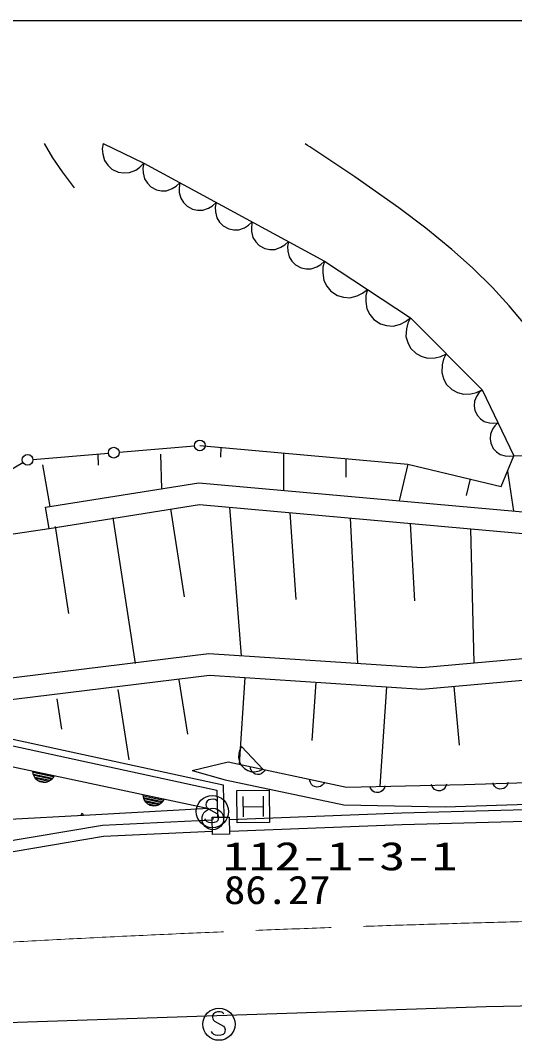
# Model space of a CAD drawing. Units: millimetres, scale not verified. Extents: x 40000 to 680000, y 20000 to 380000.
# Drawn here: x 281842 to 304765, y 291456 to 338819 of the extents above; entities that cross this region are included whole.
import ezdxf
from ezdxf.enums import TextEntityAlignment as Align

# ---------------------------------------------------------------- set-up
doc = ezdxf.new("R2010")
doc.units = ezdxf.units.MM
doc.header["$LTSCALE"] = 1000
doc.linetypes.add('CHAIN', pattern=[18.5, 12, -1.5, 3.5, -1.5])
doc.layers.add('M-BGD', color=7, linetype='Continuous', lineweight=25)
doc.layers.add('M-BMK', color=2, linetype='CHAIN', lineweight=13)
doc.layers.add('M-BMK-SRVR', color=3, linetype='Continuous')
doc.styles.add('ＭＳ ゴシック', font='')
doc.styles.get('ＭＳ ゴシック').set_extended_font_data('MS Gothic')

# ---------------------------------------------------------------- blocks, each defined once
blk = doc.blocks.new('BUHIN3')
at = {"color": 7, "linetype": 'Continuous', "lineweight": 25}
blk.add_lwpolyline([(217, 491), (175, 534), (118, 559), (39, 571), (-78, 568), (-174, 539), (-255, 480), (-301, 396), (-302, 310), (-297, 253), (-264, 179), (-211, 140), (205, -84), (252, -150), (285, -243), (280, -333), (256, -405), (206, -474), (91, -511), (-82, -517), (-157, -508), (-229, -476), (-291, -422), (-346, -337)], dxfattribs=at)
blk.add_circle((0, 0), 746, dxfattribs=at)
blk = doc.blocks.new('BUHIN38')
at = {"color": 7, "linetype": 'Continuous', "lineweight": 25}
for p, q in [((454, -153), (-478, 30)), ((-466, -36), (418, -209)), ((369, -263), (-438, -105)), ((-406, -175), (308, -315)), ((237, -365), (-357, -249)), ((-254, -332), (112, -404))]:
    blk.add_line(p, q, dxfattribs=at)
blk.add_lwpolyline([(491, -96), (429, -201), (354, -286), (237, -375), (118, -413), (-5, -427), (-157, -397), (-265, -338), (-361, -258), (-436, -131), (-476, -24), (-491, 96)], close=True, dxfattribs=at)
blk = doc.blocks.new('BUHIN40')
at = {"color": 7, "linetype": 'Continuous', "lineweight": 25}
blk.add_lwpolyline([(343, -67), (301, -141), (246, -200), (166, -263), (83, -289), (-3, -297), (-109, -276), (-185, -237), (-253, -181), (-305, -92), (-333, -17), (-343, 67)], dxfattribs=at)
blk = doc.blocks.new('BUHIN41')
at = {"color": 7, "linetype": 'Continuous', "lineweight": 25}
blk.add_lwpolyline([(350, 16), (325, -66), (286, -136), (223, -216), (148, -261), (67, -290), (-41, -294), (-124, -274), (-203, -235), (-275, -161), (-320, -95), (-350, -16)], dxfattribs=at)
blk = doc.blocks.new('BUHIN77')
at = {"color": 7, "linetype": 'Continuous', "lineweight": 25}
blk.add_lwpolyline([(-846, 440), (-883, 213), (-868, -5), (-800, -277), (-666, -475), (-501, -642), (-239, -778), (-7, -818), (232, -814), (494, -714), (677, -599), (846, -440)], dxfattribs=at)
blk = doc.blocks.new('BUHIN78')
at = {"color": 7, "linetype": 'Continuous', "lineweight": 25}
blk.add_lwpolyline([(-1009, 642), (-1081, 362), (-1085, 88), (-1030, -259), (-885, -521), (-696, -748), (-383, -947), (-98, -1023), (201, -1043), (539, -946), (781, -823), (1009, -642)], dxfattribs=at)
blk = doc.blocks.new('BUHIN79')
at = {"color": 7, "linetype": 'Continuous', "lineweight": 25}
blk.add_lwpolyline([(-843, 821), (-968, 565), (-1027, 303), (-1043, -43), (-957, -325), (-820, -581), (-559, -835), (-299, -965), (-15, -1044), (330, -1019), (586, -949), (843, -821)], dxfattribs=at)
blk = doc.blocks.new('BUHIN192')
at = {"color": 7, "linetype": 'Continuous', "lineweight": 25}
blk.add_lwpolyline([(-381, 759), (-527, 614), (-629, 449), (-722, 217), (-729, 5), (-697, -202), (-578, -437), (-432, -587), (-257, -709), (-16, -773), (176, -786), (381, -759)], dxfattribs=at)
blk = doc.blocks.new('BUHIN233')
at = {"color": 3, "linetype": 'Continuous', "lineweight": 25}
for radius in [498, 15]:
    blk.add_circle((0, 0), radius, dxfattribs=at)
blk = doc.blocks.new('BUHIN261')
at = {"color": 7, "linetype": 'Continuous', "lineweight": 25}
blk.add_circle((0, 0), 249, dxfattribs=at)

msp = doc.modelspace()

# ---------------------------------------------------------------- linework, layer by layer
at = {"layer": 'M-BGD'}
for p, q in [((276520, 338819), (403354, 338819)), ((285674, 333103), (287567, 332186)), ((287567, 332186), (295948, 327646)), ((295948, 327646), (299942, 325010)), ((299942, 325010), (303257, 321672)), ((303257, 321672), (304730, 318611)), ((286420, 318773), (289917, 319066)), ((290166, 319086), (299819, 318218)), ((291132, 319000), (291119, 318546)), ((278288, 316134), (281959, 318290)), ((282424, 318438), (285921, 318731)), ((285430, 318684), (285446, 318168)), ((288336, 318675), (288384, 317079)), ((294052, 318737), (294049, 316999)), ((296934, 318477), (296930, 317610)), ((304143, 317186), (304730, 318611)), ((304730, 318611), (310002, 318624)), ((282869, 318182), (283213, 316255)), ((299819, 318218), (299413, 316515)), ((299819, 318218), (304143, 317186)), ((304437, 317899), (304711, 316037)), ((283011, 316223), (290111, 317354)), ((290111, 317354), (309755, 315582)), ((302702, 317530), (302518, 316760)), ((283169, 315236), (283011, 316223)), ((283169, 315236), (290146, 316347)), ((288807, 316141), (289436, 312051)), ((290146, 316347), (309704, 314583)), ((291543, 316221), (292081, 309325)), ((294337, 315969), (294616, 311940)), ((286130, 315729), (287172, 308959)), ((297131, 315717), (297476, 308967)), ((299925, 315465), (300124, 311877)), ((276759, 314287), (283169, 315236)), ((283452, 315317), (284073, 311283)), ((302719, 315213), (302881, 308991)), ((300456, 308770), (312233, 309845)), ((275222, 307544), (290586, 309424)), ((290586, 309424), (300456, 308770)), ((300469, 307767), (312270, 308844)), ((275343, 306552), (290614, 308420)), ((290614, 308420), (300469, 307767)), ((289197, 308201), (289587, 305685)), ((292256, 308311), (291990, 304288)), ((295541, 308094), (295362, 305395)), ((298826, 307876), (298520, 303263)), ((301944, 307902), (302193, 305171)), ((286363, 307762), (286870, 304487)), ((283529, 307324), (283747, 305920)), ((276574, 306506), (291253, 303330)), ((276445, 306227), (290958, 303087)), ((275248, 305492), (290576, 302225)), ((292103, 305103), (293093, 304053)), ((289805, 303998), (291478, 304397)), ((291478, 304397), (296974, 303228)), ((289805, 303998), (291342, 303563)), ((302445, 303352), (312502, 303669)), ((291253, 303330), (291279, 301837)), ((291342, 303563), (296837, 302394)), ((296974, 303228), (302445, 303352)), ((290958, 303087), (290979, 301832)), ((292159, 302783), (292173, 301846)), ((293097, 302797), (293110, 301859)), ((290576, 302225), (285335, 301943)), ((292166, 302314), (293103, 302328)), ((296837, 302394), (301552, 302315)), ((299532, 302022), (309541, 302305)), ((301552, 302315), (311610, 302631)), ((285335, 301943), (275634, 301396)), ((290734, 301822), (291527, 301833)), ((290746, 301024), (290734, 301822)), ((291527, 301833), (291539, 301036)), ((291551, 301724), (299532, 302022)), ((299547, 301482), (309557, 301766)), ((276520, 299904), (285644, 301464)), ((285644, 301464), (290718, 301701)), ((291571, 301184), (299552, 301482)), ((276607, 299392), (285701, 300946)), ((285701, 300946), (290742, 301182)), ((291539, 301036), (290746, 301024)), ((314974, 293269), (303445, 293023)), ((303445, 293023), (276158, 292102))]:
    msp.add_line(p, q, dxfattribs=at)
for points in [[(282950, 333108), (283336, 332436), (283780, 331784), (284057, 331416), (284340, 331053)], [(285674, 333103), (285639, 332851), (285663, 332611), (285747, 332313), (285901, 332099), (286089, 331920), (286382, 331778), (286639, 331742), (286902, 331754), (287188, 331873), (287386, 332005), (287567, 332186)], [(309132, 318643), (308003, 320579), (306828, 322473), (306066, 323595), (305254, 324684), (304516, 325574), (303734, 326424), (302817, 327325), (301856, 328185), (300652, 329171), (299402, 330115), (297358, 331550), (295268, 332943), (295166, 333011), (295055, 333084)], [(292103, 305103), (292020, 304949), (291977, 304790), (291958, 304579), (292004, 304404), (292081, 304244), (292234, 304081), (292390, 303995), (292562, 303939), (292774, 303945), (292933, 303982), (293093, 304053)]]:
    msp.add_lwpolyline(points, dxfattribs=at)
msp.add_lwpolyline([(291895, 301561), (291874, 303060), (293374, 303082), (293395, 301582)], close=True, dxfattribs=at)
msp.add_circle((282175, 318417), 249, dxfattribs=at)
msp.add_arc((284701, 301944), 49.8, 315.7792, 230.6692, dxfattribs=at)
at = {"layer": 'M-BMK'}
msp.add_arc((325192, -502665), 799894, 87.13043, 94.15176, dxfattribs=at)

# ---------------------------------------------------------------- block references
at = {"layer": 'M-BGD', "rotation": 359.0502}
for name, p in [('BUHIN77', (288405, 331732)), ('BUHIN77', (290081, 330824)), ('BUHIN77', (291758, 329916)), ('BUHIN77', (293434, 329008)), ('BUHIN77', (295110, 328100)), ('BUHIN78', (296946, 326987)), ('BUHIN78', (298943, 325669)), ('BUHIN79', (300771, 324175)), ('BUHIN79', (302428, 322506)), ('BUHIN192', (303626, 320906)), ('BUHIN192', (304362, 319376)), ('BUHIN261', (290166, 319086)), ('BUHIN261', (286171, 318752)), ('BUHIN40', (292852, 304105)), ('BUHIN38', (282912, 303859)), ('BUHIN40', (295600, 303520)), ('BUHIN41', (298402, 303268)), ('BUHIN41', (301259, 303348)), ('BUHIN41', (304116, 303429)), ('BUHIN38', (288021, 302770)), ('BUHIN3', (290745, 302087)), ('BUHIN3', (291053, 292214))]:
    msp.add_blockref(name, p, dxfattribs=at)
at = {"layer": 'M-BMK-SRVR', "rotation": 359.0502}
msp.add_blockref('BUHIN233', (290768, 301746), dxfattribs=at)

# ---------------------------------------------------------------- texts
at = {"layer": 'M-BMK-SRVR', "style": 'ＭＳ ゴシック'}
for s, width, p in [('112-1-3-1', 1.35, (291213, 298966)), ('86.27', 1.1, (291287, 297399))]:
    msp.add_text(s, height=1320, dxfattribs=dict(at, width=width)).set_placement(p, align=Align.BOTTOM_LEFT)

doc.saveas('drawing.dxf')
